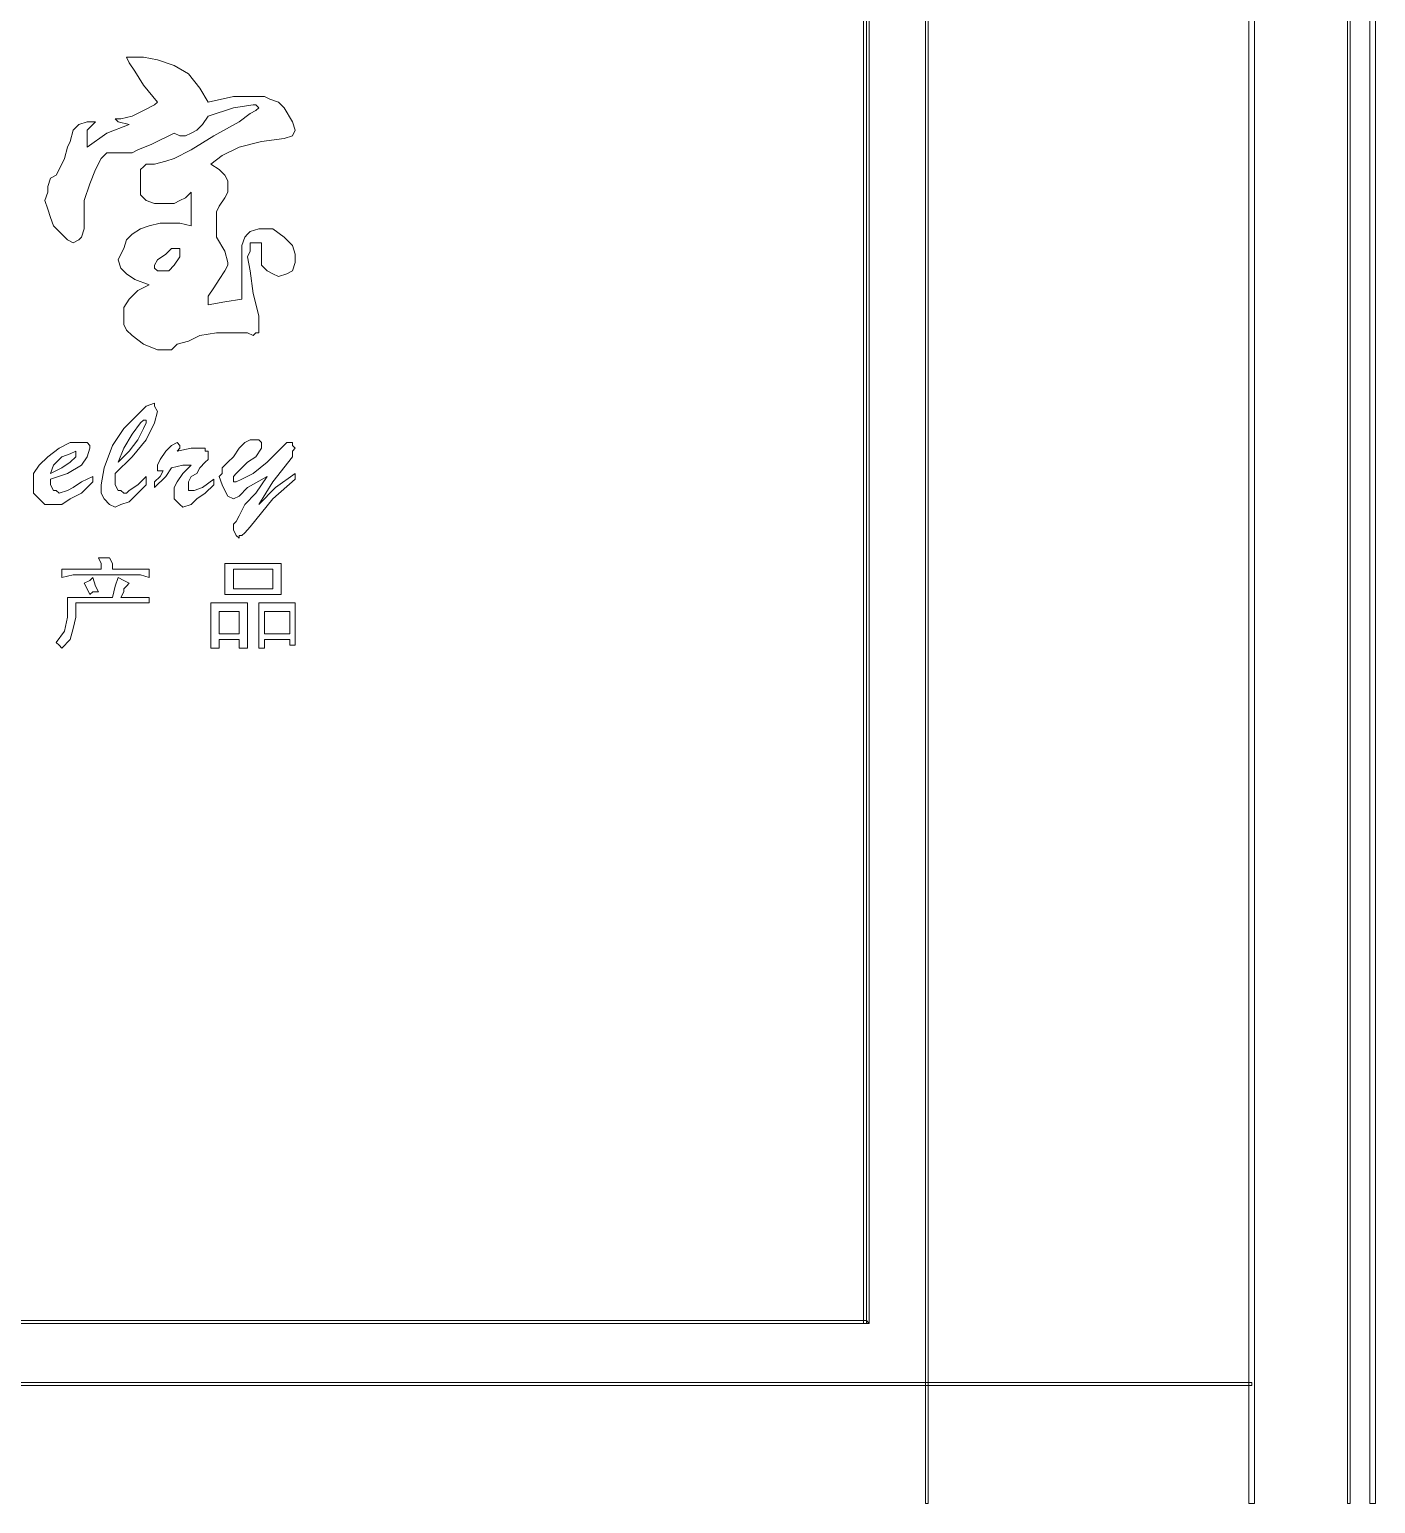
# Model space of a CAD drawing. Extents: x -66030 to 95157, y -13132 to 45879.
# Drawn here: x 86939 to 88808, y 39319 to 41365 of the extents above; entities that cross this region are included whole.
import ezdxf

# ---------------------------------------------------------------- set-up
doc = ezdxf.new("R2010")
doc.units = 0
doc.header["$LTSCALE"] = 100
doc.header["$MEASUREMENT"] = 0
doc.layers.get('0').update_dxf_attribs({"linetype": 'CONTINUOUS'})

msp = doc.modelspace()

# ---------------------------------------------------------------- linework, layer by layer
at = {"lineweight": 0}
for points in [[(88808.1, 39319.2), (88808.1, 43897), (88800.3, 43897), (88800.3, 39319.2)], [(88772.9, 39319.2), (88772.9, 43865.7), (88769, 43865.7), (88769, 39319.2)], [(88640.1, 39319.2), (88640.1, 43732.9), (88632.3, 43732.9), (88632.3, 39319.2)], [(88187, 39319.2), (88187, 43076.7), (88183.1, 43076.7), (88183.1, 39319.2)], [(88101.1, 39569.2), (88101.1, 42994.7), (88097.2, 42994.7), (88097.2, 39569.2)], [(88101.1, 42994.7), (88097.2, 42994.7), (88097.2, 39569.2), (88105, 39569.2), (88105, 42994.7), (88101.1, 42994.7), (88105, 42994.7), (88105, 42994.7), (88101.1, 42994.7)], [(87234, 40990.9), (87234, 41014.4), (87234, 41041.7), (87234, 41065.2), (87237.9, 41076.9), (87241.8, 41080.8), (87245.7, 41084.7), (87257.4, 41088.6), (87265.2, 41088.6), (87276.9, 41088.6), (87292.6, 41076.9), (87304.3, 41065.2), (87308.2, 41053.4), (87308.2, 41041.7), (87304.3, 41030), (87296.5, 41026.1), (87284.8, 41022.2), (87276.9, 41026.1), (87269.1, 41030), (87261.3, 41037.8), (87261.3, 41049.5), (87261.3, 41053.4), (87261.3, 41057.3), (87261.3, 41061.3), (87261.3, 41065.2), (87261.3, 41069.1), (87257.4, 41069.1), (87253.5, 41069.1), (87249.6, 41069.1), (87245.7, 41069.1), (87245.7, 41061.3), (87245.7, 41057.3), (87241.8, 41049.5), (87245.7, 41030), (87249.6, 40998.8), (87257.4, 40967.5), (87257.4, 40951.9), (87257.4, 40948), (87257.4, 40944.1), (87253.5, 40944.1), (87249.6, 40940.2), (87241.8, 40944.1), (87237.9, 40944.1), (87226.2, 40944.1), (87214.4, 40944.1), (87198.8, 40944.1), (87175.4, 40940.2), (87159.8, 40932.4), (87144.1, 40928.4), (87136.3, 40920.6), (87128.5, 40920.6), (87116.8, 40920.6), (87097.3, 40928.4), (87081.6, 40940.2), (87073.8, 40948), (87069.9, 40955.8), (87069.9, 40967.5), (87069.9, 40979.2), (87077.7, 40990.9), (87089.5, 41002.7), (87105.1, 41010.5), (87085.5, 41018.3), (87073.8, 41026.1), (87066, 41033.9), (87062.1, 41045.6), (87066, 41053.4), (87069.9, 41061.3), (87073.8, 41073), (87081.6, 41080.8), (87093.4, 41088.6), (87105.1, 41092.5), (87120.7, 41096.4), (87132.4, 41096.4), (87148, 41096.4), (87163.7, 41092.5), (87163.7, 41104.2), (87163.7, 41115.9), (87163.7, 41123.7), (87163.7, 41139.4), (87155.9, 41131.6), (87148, 41127.7), (87140.2, 41123.7), (87132.4, 41123.7), (87120.7, 41123.7), (87112.9, 41123.7), (87101.2, 41127.7), (87097.3, 41131.6), (87093.4, 41135.5), (87093.4, 41143.3), (87093.4, 41155), (87093.4, 41162.8), (87093.4, 41170.6), (87097.3, 41174.5), (87101.2, 41178.4), (87112.9, 41178.4), (87128.5, 41182.3), (87140.2, 41186.2), (87163.7, 41198), (87194.9, 41217.5), (87230.1, 41237), (87245.7, 41248.7), (87253.5, 41252.6), (87257.4, 41256.6), (87253.5, 41260.5), (87249.6, 41260.5), (87222.3, 41256.6), (87187.1, 41244.8), (87179.3, 41233.1), (87171.5, 41225.3), (87163.7, 41221.4), (87155.9, 41217.5), (87148, 41217.5), (87140.2, 41221.4), (87109, 41205.8), (87089.5, 41198), (87081.6, 41194.1), (87073.8, 41194.1), (87062.1, 41194.1), (87054.3, 41194.1), (87046.5, 41194.1), (87038.7, 41186.2), (87030.9, 41170.6), (87023.1, 41151.1), (87015.2, 41127.7), (87015.2, 41115.9), (87015.2, 41104.2), (87015.2, 41096.4), (87015.2, 41088.6), (87011.3, 41076.9), (87007.4, 41073), (86999.6, 41069.1), (86991.8, 41073), (86980.1, 41084.7), (86972.3, 41092.5), (86968.4, 41104.2), (86964.5, 41115.9), (86960.6, 41127.7), (86964.5, 41139.4), (86964.5, 41147.2), (86968.4, 41158.9), (86976.2, 41162.8), (86980.1, 41170.6), (86987.9, 41186.2), (86991.8, 41201.9), (86995.7, 41209.7), (86999.6, 41225.3), (87007.4, 41233.1), (87019.1, 41237), (87027, 41237), (87030.9, 41237), (87030.9, 41237), (87030.9, 41237), (87027, 41233.1), (87023.1, 41229.2), (87019.1, 41225.3), (87019.1, 41213.6), (87019.1, 41201.9), (87046.5, 41221.4), (87077.7, 41233.1), (87062.1, 41237), (87058.2, 41240.9), (87062.1, 41240.9), (87066, 41240.9), (87081.6, 41244.8), (87097.3, 41252.6), (87112.9, 41260.5), (87116.8, 41264.4), (87116.8, 41264.4), (87116.8, 41264.4), (87097.3, 41287.8), (87085.5, 41307.3), (87077.7, 41319), (87073.8, 41326.9), (87073.8, 41326.9), (87081.6, 41326.9), (87097.3, 41326.9), (87116.8, 41323), (87140.2, 41315.1), (87159.8, 41303.4), (87175.4, 41283.9), (87187.1, 41264.4), (87222.3, 41272.2), (87249.6, 41272.2), (87265.2, 41272.2), (87273, 41268.3), (87284.8, 41264.4), (87292.6, 41256.6), (87304.3, 41237), (87308.2, 41225.3), (87304.3, 41217.5), (87292.6, 41213.6), (87261.3, 41209.7), (87230.1, 41201.9), (87206.6, 41190.1), (87191, 41178.4), (87202.7, 41170.6), (87210.5, 41162.8), (87214.4, 41155), (87214.4, 41147.2), (87214.4, 41139.4), (87210.5, 41131.6), (87202.7, 41119.8), (87198.8, 41112), (87198.8, 41100.3), (87198.8, 41076.9), (87210.5, 41057.3), (87214.4, 41041.7), (87214.4, 41037.8), (87210.5, 41030), (87202.7, 41018.3), (87194.9, 41006.6), (87187.1, 40994.9), (87187.1, 40983.1), (87210.5, 40987), (87234, 40990.9)], [(87148, 41057.3), (87148, 41061.3), (87144.1, 41061.3), (87136.3, 41061.3), (87128.5, 41053.4), (87116.8, 41045.6), (87112.9, 41037.8), (87112.9, 41033.9), (87116.8, 41030), (87120.7, 41030), (87124.6, 41030), (87132.4, 41030), (87140.2, 41037.8), (87148, 41049.5), (87148, 41057.3)], [(87101.2, 40744.9), (87101.2, 40733.2), (87089.5, 40721.4), (87077.7, 40709.7), (87066, 40705.8), (87058.2, 40701.9), (87050.4, 40705.8), (87042.6, 40713.6), (87038.7, 40721.4), (87038.7, 40733.2), (87042.6, 40756.6), (87054.3, 40787.8), (87069.9, 40811.3), (87089.5, 40830.8), (87101.2, 40842.5), (87112.9, 40846.4), (87112.9, 40842.5), (87116.8, 40834.7), (87112.9, 40819.1), (87101.2, 40795.6), (87081.6, 40772.2), (87058.2, 40748.8), (87058.2, 40744.9), (87058.2, 40737.1), (87058.2, 40733.2), (87062.1, 40725.3), (87066, 40725.3), (87069.9, 40721.4), (87073.8, 40721.4), (87077.7, 40725.3), (87089.5, 40733.2), (87101.2, 40744.9)], [(87062.1, 40764.4), (87077.7, 40780), (87089.5, 40795.6), (87097.3, 40811.3), (87101.2, 40819.1), (87101.2, 40823), (87097.3, 40823), (87093.4, 40819.1), (87081.6, 40803.5), (87069.9, 40783.9), (87062.1, 40764.4)], [(86968.4, 40741), (86968.4, 40737.1), (86968.4, 40733.2), (86972.3, 40725.3), (86976.2, 40725.3), (86980.1, 40721.4), (86991.8, 40725.3), (86999.6, 40729.2), (87011.3, 40737.1), (87027, 40744.9), (87027, 40737.1), (87011.3, 40721.4), (86995.7, 40713.6), (86984, 40705.8), (86968.4, 40705.8), (86960.6, 40705.8), (86952.7, 40713.6), (86944.9, 40721.4), (86944.9, 40737.1), (86944.9, 40748.8), (86952.7, 40760.5), (86964.5, 40772.2), (86980.1, 40783.9), (86995.7, 40791.7), (87011.3, 40791.7), (87015.2, 40791.7), (87019.1, 40791.7), (87023.1, 40787.8), (87023.1, 40783.9), (87019.1, 40772.2), (87011.3, 40760.5), (86991.8, 40748.8), (86968.4, 40741)], [(86968.4, 40748.8), (86984, 40756.6), (86995.7, 40764.4), (87003.5, 40772.2), (87003.5, 40776.1), (87003.5, 40780), (87003.5, 40780), (86995.7, 40776.1), (86984, 40772.2), (86972.3, 40760.5), (86968.4, 40748.8)], [(87112.9, 40729.2), (87112.9, 40737.1), (87120.7, 40744.9), (87124.6, 40752.7), (87116.8, 40752.7), (87116.8, 40760.5), (87120.7, 40768.3), (87128.5, 40780), (87136.3, 40787.8), (87144.1, 40791.7), (87148, 40787.8), (87148, 40787.8), (87148, 40783.9), (87144.1, 40780), (87163.7, 40783.9), (87179.3, 40783.9), (87179.3, 40783.9), (87183.2, 40783.9), (87183.2, 40780), (87187.1, 40780), (87187.1, 40776.1), (87187.1, 40772.2), (87187.1, 40768.3), (87187.1, 40768.3), (87183.2, 40764.4), (87175.4, 40756.6), (87171.5, 40748.8), (87163.7, 40744.9), (87159.8, 40737.1), (87159.8, 40729.2), (87159.8, 40725.3), (87167.6, 40725.3), (87179.3, 40729.2), (87194.9, 40741), (87194.9, 40733.2), (87183.2, 40721.4), (87171.5, 40713.6), (87163.7, 40705.8), (87152, 40701.9), (87148, 40705.8), (87144.1, 40709.7), (87140.2, 40713.6), (87140.2, 40721.4), (87140.2, 40729.2), (87144.1, 40737.1), (87152, 40748.8), (87163.7, 40760.5), (87152, 40760.5), (87136.3, 40756.6), (87128.5, 40744.9), (87112.9, 40729.2)], [(87269.1, 40744.9), (87241.8, 40729.2), (87230.1, 40717.5), (87222.3, 40713.6), (87214.4, 40717.5), (87210.5, 40725.3), (87206.6, 40733.2), (87202.7, 40744.9), (87206.6, 40748.8), (87206.6, 40756.6), (87214.4, 40764.4), (87222.3, 40772.2), (87230.1, 40783.9), (87237.9, 40791.7), (87245.7, 40795.6), (87253.5, 40795.6), (87253.5, 40795.6), (87257.4, 40795.6), (87261.3, 40791.7), (87261.3, 40787.8), (87261.3, 40783.9), (87253.5, 40772.2), (87241.8, 40764.4), (87226.2, 40748.8), (87222.3, 40744.9), (87222.3, 40741), (87222.3, 40741), (87222.3, 40737.1), (87226.2, 40737.1), (87234, 40741), (87249.6, 40748.8), (87269.1, 40764.4), (87288.7, 40783.9), (87296.5, 40791.7), (87300.4, 40791.7), (87304.3, 40791.7), (87304.3, 40787.8), (87308.2, 40783.9), (87308.2, 40783.9), (87304.3, 40780), (87304.3, 40772.2), (87276.9, 40737.1), (87257.4, 40705.8), (87280.8, 40729.2), (87308.2, 40748.8), (87308.2, 40741), (87276.9, 40713.6), (87245.7, 40674.6), (87237.9, 40666.7), (87234, 40662.8), (87230.1, 40662.8), (87230.1, 40658.9), (87226.2, 40662.8), (87226.2, 40662.8), (87222.3, 40670.7), (87222.3, 40674.6), (87222.3, 40678.5), (87226.2, 40682.4), (87230.1, 40690.2), (87237.9, 40705.8), (87253.5, 40721.4), (87269.1, 40744.9)], [(87034.8, 40631.6), (87042.6, 40631.6), (87050.4, 40631.6), (87054.3, 40623.8), (87054.3, 40616), (87085.5, 40616), (87093.4, 40616), (87105.1, 40616), (87105.1, 40604.3), (87093.4, 40608.2), (87081.6, 40608.2), (87011.3, 40608.2), (86999.6, 40608.2), (86984, 40604.3), (86984, 40616), (86999.6, 40616), (87011.3, 40616), (87038.7, 40616), (87038.7, 40623.8), (87034.8, 40631.6)], [(87210.5, 40623.8), (87288.7, 40623.8), (87288.7, 40616), (87288.7, 40604.3), (87288.7, 40592.5), (87288.7, 40580.8), (87210.5, 40580.8), (87210.5, 40592.5), (87210.5, 40604.3), (87210.5, 40616), (87210.5, 40623.8)], [(87222.3, 40616), (87222.3, 40588.6), (87276.9, 40588.6), (87276.9, 40616), (87222.3, 40616)], [(87062.1, 40604.3), (87069.9, 40600.3), (87077.7, 40596.4), (87073.8, 40592.5), (87069.9, 40588.6), (87069.9, 40584.7), (87066, 40576.9), (87089.5, 40576.9), (87097.3, 40576.9), (87105.1, 40576.9), (87105.1, 40569.1), (87097.3, 40569.1), (87089.5, 40569.1), (87003.5, 40569.1), (87003.5, 40549.6), (86999.6, 40533.9), (86995.7, 40518.3), (86984, 40506.6), (86980.1, 40510.5), (86976.2, 40514.4), (86987.9, 40530), (86991.8, 40549.6), (86991.8, 40565.2), (86991.8, 40576.9), (87054.3, 40576.9), (87058.2, 40592.5), (87062.1, 40604.3)], [(87015.2, 40596.4), (87023.1, 40600.3), (87027, 40604.3), (87030.9, 40592.5), (87034.8, 40584.7), (87027, 40584.7), (87023.1, 40580.8), (87019.1, 40588.6), (87015.2, 40596.4)], [(87241.8, 40569.1), (87241.8, 40557.4), (87241.8, 40541.8), (87241.8, 40526.1), (87241.8, 40506.6), (87230.1, 40506.6), (87230.1, 40518.3), (87202.7, 40518.3), (87202.7, 40506.6), (87191, 40506.6), (87191, 40518.3), (87191, 40537.9), (87191, 40557.4), (87191, 40569.1), (87241.8, 40569.1)], [(87202.7, 40557.4), (87202.7, 40526.1), (87230.1, 40526.1), (87230.1, 40557.4), (87202.7, 40557.4)], [(87257.4, 40569.1), (87308.2, 40569.1), (87308.2, 40557.4), (87308.2, 40537.9), (87308.2, 40522.2), (87308.2, 40510.5), (87300.4, 40510.5), (87300.4, 40518.3), (87265.2, 40518.3), (87265.2, 40506.6), (87257.4, 40506.6), (87257.4, 40518.3), (87257.4, 40537.9), (87257.4, 40557.4), (87257.4, 40569.1)], [(87265.2, 40557.4), (87265.2, 40526.1), (87300.4, 40526.1), (87300.4, 40557.4), (87265.2, 40557.4)], [(88101.1, 39573.1), (83863.1, 39573.1), (83863.1, 39569.2), (88101.1, 39569.2)], [(88105, 39569.2), (88101.1, 39573.1), (83863.1, 39573.1), (83863.1, 39569.2), (88101.1, 39569.2), (88105, 39569.2), (88101.1, 39569.2), (88105, 39569.2), (88105, 39569.2)], [(88636.2, 39487.1), (83328, 39487.1), (83328, 39483.2), (88636.2, 39483.2)]]:
    msp.add_lwpolyline(points, close=True, dxfattribs=at)

doc.saveas('drawing.dxf')
